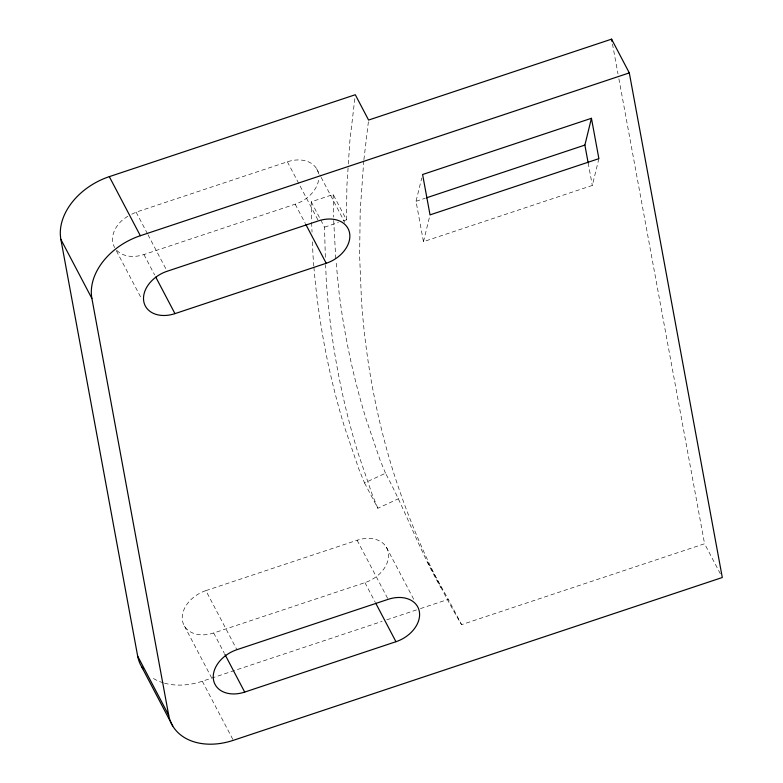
<?xml version="1.0" encoding="UTF-8"?>
<svg xmlns="http://www.w3.org/2000/svg" width="783" height="783" viewBox="0 0 783 783"><rect width="100%" height="100%" fill="white"/><g stroke="black" fill="none" stroke-linecap="round" stroke-linejoin="round"><path stroke-width="0.59" stroke-dasharray="3.92 2.94" d="M343.003 220.992L346.468 219.837L333.166 194.517L311.223 201.818L311.585 221.286M311.223 201.818L324.524 227.148L325.376 258.693M333.166 194.517L333.529 217.057M346.468 219.837L346.908 185.649L348.181 166.407M348.337 163.999L349.903 140.382L355.149 95.937M363.762 160.897L360.2 210.97L359.622 255.777L361.452 300.046A1337.697 970.333 -27.7 0 0 392.763 469.966C409.685 523.964 432.764 575.945 461.579 624.658L704.573 543.745L720.634 574.35M363.899 159.693L368.587 120.063M598.887 158.655L592.32 185.444L423.466 241.663L416.027 201.3L421.743 178.005M423.466 241.663L430.033 214.875M127.854 216.177L123.009 219.543A29.079 21.092 -27.7 0 0 114.7 247.614M131.759 214.199L136.125 212.164L287.381 161.797A29.079 21.092 -27.7 0 1 318.564 173.914M313.905 267.189A1360.825 987.109 -27.7 0 0 344.833 427.988L358.82 468.978L364.535 482.945L385.5 473.235C405.653 510.565 419.619 550.88 440.946 587.681M364.535 482.945L377.837 508.265L398.801 498.565M116.706 250.276A29.079 21.092 -27.7 0 0 143.935 254.553L295.191 204.187A29.079 21.092 -27.7 0 0 318.652 179.708M324.524 227.148L338.383 222.529M416.027 201.3L425.277 198.216M205.87 590.617L357.126 540.25A29.079 21.092 -27.7 0 1 388.299 552.358A29.079 21.092 -27.7 0 1 364.937 582.64L213.681 632.997A29.079 21.092 -27.7 0 1 182.498 620.89A29.079 21.092 -27.7 0 1 205.87 590.617L236.887 649.694M164.44 683.168A60.271 43.721 -27.7 0 0 202.298 681.239L382.143 621.359M386.782 619.813L419.277 608.998M420.432 608.606L448.277 599.338L461.579 624.658M427.655 562.36L448.277 599.338M316.626 168.737L320.57 176.253M321.138 177.33L344.823 222.45M287.381 161.797L318.407 220.884M295.191 204.187L305.35 223.527M386.362 547.19L414.001 599.827M357.126 540.25L388.143 599.338M364.937 582.64L375.086 601.97M136.125 212.164L147.41 233.647M147.967 234.724L167.151 271.251M143.935 254.553L154.652 274.96M116.393 250.834L141.772 299.175M213.681 632.997L224.388 653.413M184.436 626.067L211.508 677.628M202.298 681.239L233.314 740.327M385.5 473.235L379.921 459.611L366.18 419.316A1337.697 970.333 -27.7 0 1 339.108 293.028L335.995 260.993M377.837 508.265L372.121 494.298L358.134 453.308A1360.825 987.109 -27.7 0 1 326.276 280.451L325.63 264.732M612.472 43.956L618.002 73.993M618.893 78.799L704.573 543.745M588.16 162.884L592.32 185.444M335.76 258.674L333.578 218.251M311.634 222.499L312.035 232.169M312.437 241.83L312.985 255.131A1360.825 987.109 -27.7 0 0 313.807 265.985M163.285 682.835A60.271 43.721 -27.7 0 1 151.011 676.894"/><path stroke-width="1.17" d="M588.16 162.884L584.881 145.08L591.439 118.292L422.595 174.511L430.033 214.875L598.887 158.655L591.439 118.292M109.307 176.645L355.296 94.733L368.587 120.063L611.582 39.15L629.307 72.907L722.298 577.511L233.314 740.327A60.271 43.721 -27.7 0 1 168.688 715.222L137.671 656.134L60.878 239.392A60.271 43.721 -27.7 0 1 109.307 176.645L140.333 235.722A60.271 43.721 -27.7 0 0 91.895 298.47L168.688 715.222M140.333 235.722L629.307 72.907M426.441 197.835L584.881 145.08M174.961 313.631L326.217 263.274A29.079 21.092 -27.7 0 0 349.58 232.991A29.079 21.092 -27.7 0 0 318.407 220.884L167.151 271.251A29.079 21.092 -27.7 0 0 143.778 301.524A29.079 21.092 -27.7 0 0 174.961 313.631L155.778 277.113M244.697 692.084L395.953 641.717A29.079 21.092 -27.7 0 0 419.326 611.445A29.079 21.092 -27.7 0 0 388.143 599.338L236.887 649.694A29.079 21.092 -27.7 0 0 213.514 679.967A29.079 21.092 -27.7 0 0 244.697 692.084L224.956 654.48M305.908 224.594L326.217 263.274M375.654 603.047L395.953 641.717M60.878 239.392L91.895 298.47M141.694 666.862L172.71 725.949M611.582 39.15L612.022 41.558M142.937 668.78A60.271 43.721 -27.7 0 1 137.671 656.134"/></g></svg>
